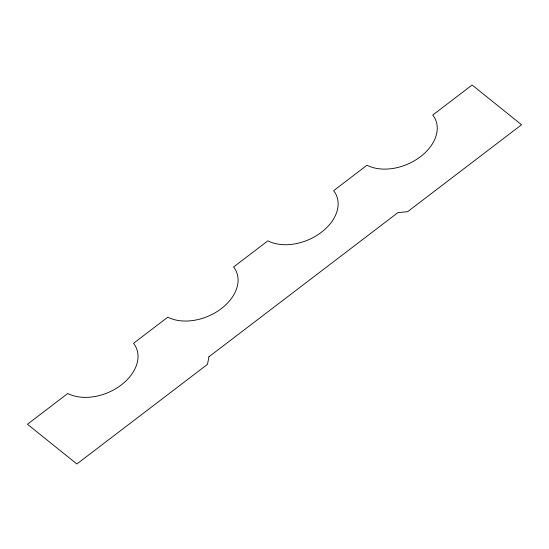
<?xml version="1.0" encoding="UTF-8"?>
<svg xmlns="http://www.w3.org/2000/svg" width="549" height="549" viewBox="0 0 549 549"><rect width="100%" height="100%" fill="white"/><g stroke="black" fill="none" stroke-linecap="round" stroke-linejoin="round"><path stroke-width="0.82" d="M208.936 356.788L207.495 364.337L76.874 463.987L27.45 424.24L67.76 393.489A43.316 29.818 -23.2 0 0 121.233 384.966A43.316 29.818 -23.2 0 0 133.524 343.317L167.809 317.164A43.316 29.818 -23.2 0 0 221.288 308.641A43.316 29.818 -23.2 0 0 233.579 266.992L267.864 240.839A43.316 29.818 -23.2 0 0 321.343 232.316A43.316 29.818 -23.2 0 0 333.634 190.668L366.979 165.228A43.316 29.818 -23.2 0 0 420.459 156.698A43.316 29.818 -23.2 0 0 432.749 115.05L472.126 85.013L521.55 124.76L407.605 211.688L397.922 212.614L208.936 356.788"/></g></svg>
